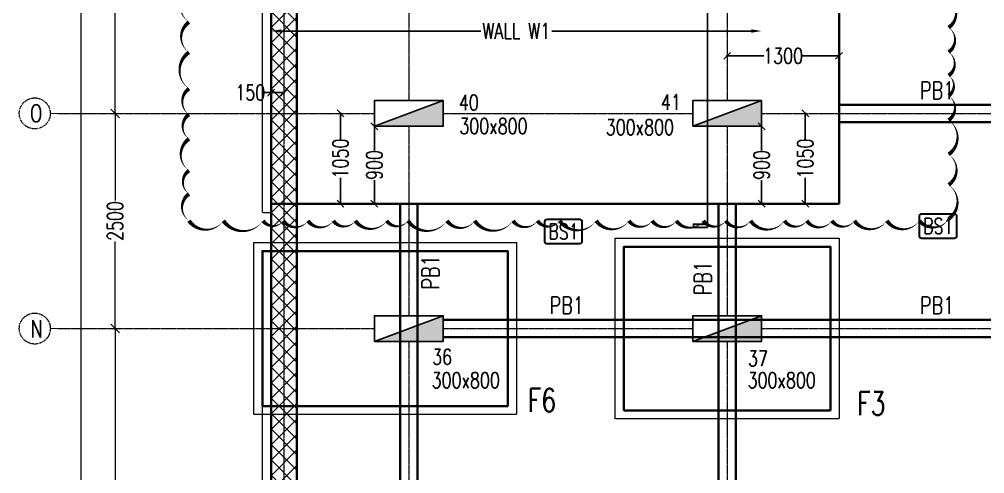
# Model space of a CAD drawing. Header units: millimetres. Extents: x -226110 to 125224, y -84 to 62581.
# Drawn here: x -54835 to -43617, y 39176 to 44455 of the extents above; entities that cross this region are included whole.
import ezdxf
from ezdxf.enums import TextEntityAlignment as Align

# ---------------------------------------------------------------- set-up
doc = ezdxf.new("R2010")
doc.units = ezdxf.units.MM
doc.set_wipeout_variables(frame=1)
for name, pattern in [('CENTER', [2, 1.25, -0.25, 0.25, -0.25]), ('CENTER2', [28.575, 19.05, -3.175, 3.175, -3.175]), ('DASHED2', [9.525, 6.35, -3.175]), ('DOT2', [0.125, 0, -0.125]), ('HIDDEN', [0.375, 0.25, -0.125]), ('HIDDEN2', [4.7625, 3.175, -1.5875])]:
    doc.linetypes.add(name, pattern=pattern)
for name, color, linetype, lineweight in [('Geo Col Size', 36, 'Continuous', 30), ('Geo GF11.12.23$0$Geo Col Hatch', 66, 'Continuous', 5), ('Geo GF11.12.23$0$Geo Column', 10, 'Continuous', 25), ('Geo-Beam 3', 9, 'HIDDEN2', 40), ('Geo-COLUMN-NO', 3, 'Continuous', 30), ('Geo-COLUMNS', 10, 'Continuous', 30), ('Geo-Dim  Sec & Plan', 250, 'Continuous', 25), ('Geo-DIM-GRID', 144, 'CENTER2', 13), ('Geo-Footing', 22, 'Continuous', 40), ('Geo-Footing inner L', 48, 'Continuous', 20), ('Geo-Footing Name', 7, 'Continuous', 30), ('Geo-Footing Pcc L', 251, 'HIDDEN', 13), ('Geo-GRID', 250, 'CENTER2', 13), ('Geo-Grid L', 250, 'CENTER', 13), ('Geo-RCC-PATT-RAMP', 8, 'Continuous', 13), ('Geo-Retaining-W-L', 126, 'Continuous', 40), ('Geo-Sec Sml', 7, 'Continuous', 25), ('Geo-TEXT-SLAB', 232, 'Continuous', 30)]:
    doc.layers.add(name, color=color, linetype=linetype, lineweight=lineweight)
doc.styles.add('Geo Txt Narr', font='simplex8.shx')
doc.styles.add('ISCOPEUR', font='isocpeur.ttf')
doc.styles.add('simplex', font='simplex.shx', dxfattribs={"width": 0.75})
doc.dimstyles.new('Geo1-50 Dim 100 GRID', dxfattribs={"dimtxt": 125, "dimasz": 50, "dimexe": 0.11, "dimexo": 0.2, "dimgap": 0.1, "dimtad": 0, "dimdec": 0, "dimdsep": 46, "dimtxsty": 'simplex', "dimblk": 'ARCHTICK', "dimcen": 5, "dimdle": 11, "dimclrd": 8, "dimclre": 251, "dimclrt": 142, "dimadec": 0, "dimazin": 0, "dimtfac": 1, "dimtdec": 0, "dimtmove": 0, "dimatfit": 3, "dimldrblk": 'ARCHTICK', "dimfxl": 1, "dimlwd": 15, "dimlwe": 9, "dimarcsym": 0})
doc.dimstyles.new('Geo1-80 Dim 100', dxfattribs={"dimtxt": 180, "dimasz": 80, "dimexe": 0.11, "dimexo": 0.2, "dimgap": 0.1, "dimtad": 0, "dimdec": 0, "dimdsep": 46, "dimtxsty": 'simplex', "dimblk": 'OBLIQUE', "dimcen": 5, "dimdle": 11, "dimse1": 1, "dimse2": 1, "dimclrd": 226, "dimclre": 252, "dimclrt": 6, "dimadec": 0, "dimazin": 0, "dimtfac": 1, "dimtdec": 0, "dimtmove": 0, "dimatfit": 3, "dimldrblk": 'OBLIQUE', "dimfxl": 1, "dimlwd": -1, "dimlwe": -1, "dimarcsym": 0})

# ---------------------------------------------------------------- blocks, each defined once
blk = doc.blocks.new('*U681')
at = {"layer": 'Geo-Footing'}
blk.add_lwpolyline([(-1700, -900), (-1700, 900), (1150, 900), (1150, -900)], close=True, dxfattribs=at)
at = {"layer": 'Geo-Footing inner L', "linetype": 'DOT2', "ltscale": 2}
blk.add_lwpolyline([(-400, -150), (400, -150), (400, 150), (-400, 150)], close=True, dxfattribs=at)
at = {"layer": 'Geo-Footing Pcc L', "linetype": 'DASHED2', "lineweight": 20, "ltscale": 0.3}
blk.add_lwpolyline([(-1800, -1000), (-1800, 1000), (1250, 1000), (1250, -1000)], close=True, dxfattribs=at)
at = {"layer": 'Geo-Footing Name', "style": 'simplex', "width": 0.75}
blk.add_attdef('F6', (1045, -1485), '', height=270, dxfattribs=at)
blk = doc.blocks.new('_Oblique')
at = {"color": 0, "linetype": 'ByBlock', "lineweight": -2}
blk.add_line((-0.5, -0.5), (0.5, 0.5), dxfattribs=at)
blk = doc.blocks.new('*D456')
at = {"layer": 'Geo-DIM-GRID', "color": 8, "linetype": 'Continuous', "lineweight": 15, "transparency": 16777216}
for p, q in [((-11533, 38671), (-11533, 36048)), ((-11533, 32949), (-11533, 35572))]:
    blk.add_line(p, q, dxfattribs=at)
at = {"layer": 'Geo-DIM-GRID', "color": 251, "lineweight": 9, "transparency": 16777216}
for p, q in [((-11533, 38660), (-11533, 38660)), ((-11533, 32960), (-11533, 32960))]:
    blk.add_line(p, q, dxfattribs=at)
at = {"layer": 'Geo-DIM-GRID', "color": 8, "lineweight": 15, "transparency": 16777216, "xscale": 100, "yscale": 100, "zscale": 100}
for p, rotation in [((-11533, 38660), 90), ((-11533, 32960), 270)]:
    blk.add_blockref('_Oblique', p, dxfattribs=dict(at, rotation=rotation))
at = {"layer": 'Geo-DIM-GRID', "color": 142, "transparency": 16777216, "insert": (-11533, 35810), "char_height": 180, "attachment_point": 5, "rotation": 90, "style": 'simplex'}
blk.add_mtext('5700', dxfattribs=at)
blk = doc.blocks.new('_ArchTick')
at = {"color": 0, "linetype": 'ByBlock', "const_width": 0.15}
blk.add_lwpolyline([(-0.5, -0.5), (0.5, 0.5)], dxfattribs=at)
blk = doc.blocks.new('*D457')
at = {"layer": 'Geo-DIM-GRID', "color": 8, "linetype": 'Continuous', "lineweight": 15, "transparency": 16777216}
for p, q in [((-11533, 32971), (-11533, 31948)), ((-11533, 30449), (-11533, 31472))]:
    blk.add_line(p, q, dxfattribs=at)
at = {"layer": 'Geo-DIM-GRID', "color": 251, "lineweight": 9, "transparency": 16777216}
for p, q in [((-11533, 32960), (-11533, 32960)), ((-11533, 30460), (-11533, 30460))]:
    blk.add_line(p, q, dxfattribs=at)
at = {"layer": 'Geo-DIM-GRID', "color": 8, "lineweight": 15, "transparency": 16777216, "xscale": 100, "yscale": 100, "zscale": 100}
for p, rotation in [((-11533, 32960), 90), ((-11533, 30460), 270)]:
    blk.add_blockref('_Oblique', p, dxfattribs=dict(at, rotation=rotation))
at = {"layer": 'Geo-DIM-GRID', "color": 142, "transparency": 16777216, "insert": (-11533, 31710), "char_height": 180, "attachment_point": 5, "rotation": 90, "style": 'simplex'}
blk.add_mtext('2500', dxfattribs=at)
blk = doc.blocks.new('*D458')
at = {"layer": 'Geo-DIM-GRID', "color": 8, "linetype": 'Continuous', "lineweight": 15, "transparency": 16777216}
for p, q in [((-11533, 30471), (-11533, 27818)), ((-11533, 24689), (-11533, 27342))]:
    blk.add_line(p, q, dxfattribs=at)
at = {"layer": 'Geo-DIM-GRID', "color": 251, "lineweight": 9, "transparency": 16777216}
for p, q in [((-11533, 30460), (-11533, 30460)), ((-11533, 24700), (-11533, 24700))]:
    blk.add_line(p, q, dxfattribs=at)
at = {"layer": 'Geo-DIM-GRID', "color": 8, "lineweight": 15, "transparency": 16777216, "xscale": 100, "yscale": 100, "zscale": 100}
for p, rotation in [((-11533, 30460), 90), ((-11533, 24700), 270)]:
    blk.add_blockref('_Oblique', p, dxfattribs=dict(at, rotation=rotation))
at = {"layer": 'Geo-DIM-GRID', "color": 142, "transparency": 16777216, "insert": (-11533, 27580), "char_height": 180, "attachment_point": 5, "rotation": 90, "style": 'simplex'}
blk.add_mtext('5760', dxfattribs=at)
blk = doc.blocks.new('*D472')
at = {"layer": 'Geo-DIM-GRID', "color": 8, "linetype": 'Continuous', "lineweight": 15, "transparency": 16777216}
for p, q in [((-11931, 49351), (-11931, 23617)), ((-11931, -5661), (-11931, 23012))]:
    blk.add_line(p, q, dxfattribs=at)
at = {"layer": 'Geo-DIM-GRID', "color": 251, "lineweight": 9, "transparency": 16777216}
for p, q in [((-11931, 49340), (-11931, 49340)), ((-11931, -5650), (-11931, -5650))]:
    blk.add_line(p, q, dxfattribs=at)
at = {"layer": 'Geo-DIM-GRID', "color": 8, "lineweight": 15, "transparency": 16777216, "xscale": 100, "yscale": 100, "zscale": 100}
for p, rotation in [((-11931, 49340), 90), ((-11931, -5650), 270)]:
    blk.add_blockref('_Oblique', p, dxfattribs=dict(at, rotation=rotation))
at = {"layer": 'Geo-DIM-GRID', "color": 142, "transparency": 16777216, "insert": (-11931, 23315), "char_height": 180, "attachment_point": 5, "rotation": 90, "style": 'simplex'}
blk.add_mtext('54990', dxfattribs=at)
blk = doc.blocks.new('A$C20a6246b1')
at = {"layer": 'Geo-RCC-PATT-RAMP'}
h = blk.add_hatch(dxfattribs=at)
h.set_pattern_fill('ANSI37', color=256, scale=40)
edge = h.paths.add_edge_path()
edge.add_line((10910, 11850), (10910, 8600))
edge.add_line((10910, 8600), (11110, 8600))
edge.add_line((11110, 8600), (11110, 2000))
edge.add_line((11110, 2000), (12010, 2000))
edge.add_line((12010, 2000), (12010, -800))
edge.add_line((12010, -800), (-2810, -800))
edge.add_line((-2810, -800), (-2810, 45750))
edge.add_line((-2810, 45750), (-1510, 45750))
edge.add_line((-1510, 45750), (-1510, 51340))
edge.add_line((-1510, 51340), (2440, 51340))
edge.add_arc((4877, 51453), 2440, 93.1, 182.6734, ccw=False)
edge.add_line((4745, 53890), (12205, 53890))
edge.add_arc((11922, 48007), 5890, 54.5997, 87.2442, ccw=False)
edge.add_line((15334, 52807), (15912, 52339))
edge.add_arc((11852, 47932), 5992, 10.0715, 47.3451, ccw=False)
edge.add_arc((17260, 48892), 500, 0, 10.0715, ccw=False)
edge.add_line((17760, 48892), (17760, -1001))
edge.add_line((17760, -1001), (18060, -1001))
edge.add_line((18060, -1001), (18060, 48875))
edge.add_arc((17060, 48875), 1000, 0, 10.2606)
edge.add_arc((11852, 47932), 6292, 10.2606, 47.4326)
edge.add_line((16108, 52566), (15516, 53046))
edge.add_arc((11922, 48007), 6190, 54.5106, 87.3118)
edge.add_line((12212, 54190), (4756, 54190))
edge.add_arc((4875, 51454), 2738, 92.485, 176.1141)
edge.add_line((2143, 51640), (-1810, 51640))
edge.add_line((-1810, 51640), (-1810, 46050))
edge.add_line((-1810, 46050), (-3110, 46050))
edge.add_line((-3110, 46050), (-3110, -1100))
edge.add_line((-3110, -1100), (12310, -1100))
edge.add_line((12310, -1100), (12310, 2300))
edge.add_line((12310, 2300), (11410, 2300))
edge.add_line((11410, 2300), (11410, 8900))
edge.add_line((11410, 8900), (11210, 8900))
edge.add_line((11210, 8900), (11210, 11550))
edge.add_line((11210, 11550), (12310, 11550))
edge.add_line((12310, 11550), (12310, 49040))
edge.add_line((12310, 49040), (7390, 49040))
edge.add_line((7390, 49040), (7390, 48740))
edge.add_line((7390, 48740), (12010, 48740))
edge.add_line((12010, 48740), (12010, 11850))
edge.add_line((12010, 11850), (10910, 11850))
at = {"layer": 'Geo-Retaining-W-L'}
for points in [[(-2810, -800), (-2810, 45750), (-1510, 45750), (-1510, 51340), (2440, 51340, -0.412035), (4745, 53890), (12205, 53890, -0.14341), (15334, 52807), (15912, 52339, -0.164086), (17752, 48980, -0.043974), (17760, 48892), (17760, -1001)], [(18060, -1001), (18060, 48875, 0.0448), (18044, 49053, 0.163631), (16108, 52566), (15516, 53046, 0.144108), (12212, 54190), (4756, 54190, 0.382009), (2143, 51640), (-1810, 51640), (-1810, 46050), (-3110, 46050), (-3110, -1100)]]:
    blk.add_lwpolyline(points, format="xyb", dxfattribs=at)
blk = doc.blocks.new('*U512')
at = {"layer": 'Geo-Footing'}
blk.add_lwpolyline([(-1200, -950), (-1200, 950), (1200, 950), (1200, -950)], close=True, dxfattribs=at)
at = {"layer": 'Geo-Footing Pcc L', "linetype": 'DASHED2', "lineweight": 20, "ltscale": 0.3}
blk.add_lwpolyline([(-1300, -1050), (-1300, 1050), (1300, 1050), (1300, -1050)], close=True, dxfattribs=at)
at = {"layer": 'Geo-Footing Name', "style": 'simplex', "width": 0.75}
blk.add_attdef('F3', (1280, -1310), '', height=270, dxfattribs=at)
blk = doc.blocks.new('*U1255')
at = {"layer": 'Geo Col Size', "style": 'simplex', "width": 0.75}
blk.add_attdef('300X800', (278, -469), '', height=180, dxfattribs=at)
blk.add_wipeout([(-400, 150), (400, 150), (400, -150), (-400, -150)]).dxf.layer = 'Geo GF11.12.23$0$Geo Column'
at = {"layer": 'Geo GF11.12.23$0$Geo Col Hatch'}
h = blk.add_hatch(color=256, dxfattribs=at)
h.dxf.hatch_style = 1
h.paths.add_polyline_path([(-400, -150), (400, -150), (400, 150)])
at = {"layer": 'Geo GF11.12.23$0$Geo Column'}
blk.add_line((-400, -150), (400, 150), dxfattribs=at)
blk.add_lwpolyline([(-400, -150), (400, -150), (400, 150), (-400, 150)], close=True, dxfattribs=at)
blk = doc.blocks.new('Geo GF11.12.23')
ref = blk.add_blockref('*U1255', (46433, 40903))
ref.add_attrib('300X800', '300x800', (47021, 40666), dxfattribs={"layer": 'Geo Col Size', "height": 180, "style": 'simplex', "width": 0.75})
ref = blk.add_blockref('*U1255', (50133, 40903))
ref.add_attrib('300X800', '300x800', (48722, 40652), dxfattribs={"layer": 'Geo Col Size', "height": 180, "style": 'simplex', "width": 0.75})
ref = blk.add_blockref('*U1255', (46433, 38403))
ref.add_attrib('300X800', '300x800', (46699, 37712), dxfattribs={"layer": 'Geo Col Size', "height": 180, "style": 'simplex', "width": 0.75})
ref = blk.add_blockref('*U1255', (50133, 38403))
ref.add_attrib('300X800', '300x800', (50370, 37712), dxfattribs={"layer": 'Geo Col Size', "height": 180, "style": 'simplex', "width": 0.75})
at = {"layer": 'Geo-COLUMN-NO', "style": 'simplex', "width": 0.75}
for s, p in [('40', (47015, 40939)), ('41', (49363, 40943)), ('36', (46705, 37984)), ('37', (50375, 37965))]:
    blk.add_text(s, height=180, dxfattribs=at).set_placement(p)
blk = doc.blocks.new('*D1285')
at = {"layer": 'Geo-Dim  Sec & Plan', "color": 226, "linetype": 'Continuous', "transparency": 16777216}
for p, q in [((-46209, 43223), (-46209, 42935)), ((-46209, 42301), (-46209, 42588))]:
    blk.add_line(p, q, dxfattribs=at)
at = {"layer": 'Geo-Dim  Sec & Plan', "color": 226, "transparency": 16777216, "xscale": 80, "yscale": 80, "zscale": 80}
for p, rotation in [((-46209, 43212), 90), ((-46209, 42312), 270)]:
    blk.add_blockref('_Oblique', p, dxfattribs=dict(at, rotation=rotation))
at = {"layer": 'Geo-Dim  Sec & Plan', "color": 6, "transparency": 16777216, "insert": (-46209, 42762), "char_height": 180, "attachment_point": 5, "rotation": 90, "style": 'simplex'}
blk.add_mtext('900', dxfattribs=at)
blk = doc.blocks.new('*D1286')
at = {"layer": 'Geo-Dim  Sec & Plan', "color": 226, "linetype": 'Continuous', "transparency": 16777216}
for p, q in [((-50709, 43223), (-50709, 42935)), ((-50709, 42301), (-50709, 42588))]:
    blk.add_line(p, q, dxfattribs=at)
at = {"layer": 'Geo-Dim  Sec & Plan', "color": 226, "transparency": 16777216, "xscale": 80, "yscale": 80, "zscale": 80}
for p, rotation in [((-50709, 43212), 90), ((-50709, 42312), 270)]:
    blk.add_blockref('_Oblique', p, dxfattribs=dict(at, rotation=rotation))
at = {"layer": 'Geo-Dim  Sec & Plan', "color": 6, "transparency": 16777216, "insert": (-50709, 42762), "char_height": 180, "attachment_point": 5, "rotation": 90, "style": 'simplex'}
blk.add_mtext('900', dxfattribs=at)
blk = doc.blocks.new('*D1287')
at = {"layer": 'Geo-Dim  Sec & Plan', "color": 226, "linetype": 'Continuous', "transparency": 16777216}
for p, q in [((-51789, 44319), (-49470, 44319)), ((-46329, 44319), (-48647, 44319))]:
    blk.add_line(p, q, dxfattribs=at)
at = {"layer": 'Geo-Dim  Sec & Plan', "color": 226, "transparency": 16777216}
for points in [[(-51789, 44339), (-51789, 44299), (-51909, 44319)], [(-46329, 44339), (-46329, 44299), (-46209, 44319)]]:
    blk.add_solid(points, dxfattribs=at)
at = {"layer": 'Geo-Dim  Sec & Plan', "color": 4, "transparency": 16777216, "insert": (-49059, 44319), "char_height": 180, "attachment_point": 5, "style": 'simplex'}
blk.add_mtext('WALL W1', dxfattribs=at)
blk = doc.blocks.new('*D1348')
at = {"layer": 'Geo-Dim  Sec & Plan', "color": 226, "linetype": 'Continuous', "transparency": 16777216}
for p, q in [((-51102, 43373), (-51102, 43062)), ((-51102, 42301), (-51102, 42612))]:
    blk.add_line(p, q, dxfattribs=at)
at = {"layer": 'Geo-Dim  Sec & Plan', "color": 226, "transparency": 16777216, "xscale": 80, "yscale": 80, "zscale": 80}
for p, rotation in [((-51102, 43362), 90), ((-51102, 42312), 270)]:
    blk.add_blockref('_Oblique', p, dxfattribs=dict(at, rotation=rotation))
at = {"layer": 'Geo-Dim  Sec & Plan', "color": 6, "transparency": 16777216, "insert": (-51102, 42837), "char_height": 180, "attachment_point": 5, "rotation": 90, "style": 'simplex'}
blk.add_mtext('1050', dxfattribs=at)
blk = doc.blocks.new('*D1349')
at = {"layer": 'Geo-Dim  Sec & Plan', "color": 226, "linetype": 'Continuous', "transparency": 16777216}
for p, q in [((-51909, 43604), (-51989, 43604)), ((-51748, 43604), (-51909, 43604))]:
    blk.add_line(p, q, dxfattribs=at)
at = {"layer": 'Geo-Dim  Sec & Plan', "color": 226, "transparency": 16777216, "xscale": 80, "yscale": 80, "zscale": 80, "rotation": 180}
blk.add_blockref('_Oblique', (-51909, 43604), dxfattribs=at)
at = {"layer": 'Geo-Dim  Sec & Plan', "color": 226, "transparency": 16777216, "xscale": 80, "yscale": 80, "zscale": 80}
blk.add_blockref('_Oblique', (-51759, 43604), dxfattribs=at)
at = {"layer": 'Geo-Dim  Sec & Plan', "color": 6, "transparency": 16777216, "insert": (-52150, 43604), "char_height": 180, "attachment_point": 5, "style": 'simplex'}
blk.add_mtext('150', dxfattribs=at)
blk = doc.blocks.new('*D1351')
at = {"layer": 'Geo-Dim  Sec & Plan', "color": 226, "linetype": 'Continuous', "transparency": 16777216}
for p, q in [((-45701, 43373), (-45701, 43062)), ((-45701, 42301), (-45701, 42612))]:
    blk.add_line(p, q, dxfattribs=at)
at = {"layer": 'Geo-Dim  Sec & Plan', "color": 226, "transparency": 16777216, "xscale": 80, "yscale": 80, "zscale": 80}
for p, rotation in [((-45701, 43362), 90), ((-45701, 42312), 270)]:
    blk.add_blockref('_Oblique', p, dxfattribs=dict(at, rotation=rotation))
at = {"layer": 'Geo-Dim  Sec & Plan', "color": 6, "transparency": 16777216, "insert": (-45701, 42837), "char_height": 180, "attachment_point": 5, "rotation": 90, "style": 'simplex'}
blk.add_mtext('1050', dxfattribs=at)
blk = doc.blocks.new('*D1352')
at = {"layer": 'Geo-Dim  Sec & Plan', "color": 226, "linetype": 'Continuous', "transparency": 16777216}
for p, q in [((-46620, 44031), (-46184, 44031)), ((-45298, 44031), (-45734, 44031))]:
    blk.add_line(p, q, dxfattribs=at)
at = {"layer": 'Geo-Dim  Sec & Plan', "color": 226, "transparency": 16777216, "xscale": 80, "yscale": 80, "zscale": 80, "rotation": 180}
blk.add_blockref('_Oblique', (-46609, 44031), dxfattribs=at)
at = {"layer": 'Geo-Dim  Sec & Plan', "color": 226, "transparency": 16777216, "xscale": 80, "yscale": 80, "zscale": 80}
blk.add_blockref('_Oblique', (-45309, 44031), dxfattribs=at)
at = {"layer": 'Geo-Dim  Sec & Plan', "color": 6, "transparency": 16777216, "insert": (-45959, 44031), "char_height": 180, "attachment_point": 5, "style": 'simplex'}
blk.add_mtext('1300', dxfattribs=at)
blk = doc.blocks.new('*U745')
at = {"layer": 'Geo-Sec Sml', "ltscale": 0.1}
for points in [[(3.5, 0, 0.414214), (10.5, -7), (10.5, -10.5), (0, 0), (10.5, 10.5), (10.5, 7, 0.414214)], [(5.83, -96.28), (5.83, -95.12), (10.5, -95.12), (10.5, -96.28)]]:
    blk.add_hatch(color=162, dxfattribs=at).paths.add_polyline_path(points)
at = {"color": 8}
blk.add_line((10.5, -7), (10.5, -96.28), dxfattribs=at)
blk.add_lwpolyline([(17.5, 0), (3.5, 0)], dxfattribs=at)
blk.add_circle((10.5, 0), 7, dxfattribs=at)
at = {"layer": 'Geo-Sec Sml'}
blk.add_lwpolyline([(10.5, -7), (10.5, -10.5), (0, 0), (10.5, 10.5), (10.5, 7)], dxfattribs=at)
blk.add_lwpolyline([(10.5, -96.28), (10.5, -95.12), (5.83, -95.12), (5.83, -96.28)], close=True, dxfattribs=at)
at = {"layer": 'Geo-Sec Sml', "lineweight": 18, "ltscale": 0.1, "style": 'ISCOPEUR'}
blk.add_attdef('00', text='', height=3, dxfattribs=at).set_placement((10.5, 3.5), align=Align.MIDDLE)
at = {"layer": 'Geo-Sec Sml', "color": 1, "style": 'Geo Txt Narr'}
blk.add_attdef('00', text='', height=2.5, dxfattribs=at).set_placement((10.5, -2.33), align=Align.MIDDLE)
blk = doc.blocks.new('GRID')
at = {"layer": 'Geo-Grid L', "ltscale": 3}
for p, q in [((-9570, 51726.6), (-9570, -6705.1)), ((-8120, 51726.6), (-8120, -6705.1)), ((-4420, 51726.6), (-4420, -6705.1)), ((-12192.8, 32960.1), (13410.8, 32960.1)), ((-12192.8, 30460.1), (13410.8, 30460.1))]:
    blk.add_line(p, q, dxfattribs=at)
at = {"layer": 'Geo-Grid L', "color": 1, "const_width": 10}
for points in [[(-12285.7, 32960.1), (-12192.8, 32960.1)], [(-12285.7, 30460.1), (-12192.8, 30460.1)]]:
    blk.add_lwpolyline(points, dxfattribs=at)
at = {"layer": 'Geo-Grid L', "color": 2}
for centre in [(-12465.7, 32960.1), (-12465.7, 30460.1)]:
    blk.add_circle(centre, 180, dxfattribs=at).dxf.unprotected_set("ltscale", 0)
at = {"layer": 'Geo-Grid L', "color": 7, "style": 'simplex', "width": 0.75}
for s, p in [('O', (-12520.4, 32861.4)), ('N', (-12515.4, 30357.5))]:
    blk.add_text(s, height=200, dxfattribs=at).set_placement(p)
at = {"layer": 'Geo-DIM-GRID'}
dim = blk.add_linear_dim(base=(-11931.1, -5650), p1=(-11931.1, 49339.8), p2=(-11931.1, -5650), angle=90, dimstyle='Geo1-50 Dim 100 GRID', override={"dimtxt": 180, "dimasz": 100, "dimblk1": 'Oblique', "dimblk2": 'Oblique', "dimsah": 1}, dxfattribs=at)
dim.commit()
dim.dimension.update_dxf_attribs({"geometry": '*D472', "text_midpoint": (-11931.1, 23314.7), "dimtype": 128})
for base, p1, p2, picture, middle in [((-11533.5, 32960.1), (-11533.5, 38660.1), (-11533.5, 32960.1), '*D456', (-11533.5, 35810.1)), ((-11533.5, 30460.1), (-11533.5, 32960.1), (-11533.5, 30460.1), '*D457', (-11533.5, 31710.1)), ((-11533.5, 24700), (-11533.5, 30460.1), (-11533.5, 24700), '*D458', (-11533.5, 27580))]:
    dim = blk.add_linear_dim(base=base, p1=p1, p2=p2, angle=90, dimstyle='Geo1-50 Dim 100 GRID', override={"dimtxt": 180, "dimasz": 100, "dimblk1": 'Oblique', "dimblk2": 'Oblique', "dimsah": 1}, dxfattribs=at)
    dim.commit()
    dim.dimension.update_dxf_attribs({"geometry": picture, "text_midpoint": middle})

msp = doc.modelspace()

# ---------------------------------------------------------------- linework, layer by layer
at = {"layer": 'Geo-Footing Pcc L', "linetype": 'DASHED2', "lineweight": 20, "ltscale": 0.3}
for points in [[(-52008.8, 42211.7), (-51908.8, 42211.7)], [(-52008.8, 36001.7), (-52008.8, 39961.7)]]:
    msp.add_lwpolyline(points, dxfattribs=at)

# ---------------------------------------------------------------- block references
ref = msp.add_blockref('*U681', (-50308.8, 40861.7))
ref.add_attrib('F6', 'F6', (-48925.2, 39893.8), dxfattribs={"layer": 'Geo-Footing Name', "height": 270, "style": 'simplex', "width": 0.75})
ref = msp.add_blockref('*U512', (-46608.8, 40861.7))
ref.add_attrib('F3', 'F3', (-45098.8, 39856.4), dxfattribs={"layer": 'Geo-Footing Name', "height": 270, "style": 'simplex', "width": 0.75})
at = {"layer": 'Geo-GRID'}
msp.add_blockref('GRID', (-42188.8, 10401.7), dxfattribs=at)
at = {"layer": 'Geo-Retaining-W-L'}
msp.add_blockref('A$C20a6246b1', (-48798.3, 5702.2), dxfattribs=at)

# ---------------------------------------------------------------- dimensions: what is measured, and where the dimension line sits
at = {"layer": 'Geo-Dim  Sec & Plan'}
dim = msp.add_linear_dim(base=(-51908.8, 43604.3), p1=(-51758.8, 43604.3), p2=(-51908.8, 43604.3), dimstyle='Geo1-80 Dim 100', dxfattribs=at)
dim.commit()
dim.dimension.update_dxf_attribs({"geometry": '*D1349', "text_midpoint": (-52149.6, 43604.3)})

# ---------------------------------------------------------------- next in the draw order: block references
at = {"layer": 'Geo-COLUMNS'}
msp.add_blockref('Geo GF11.12.23', (-96741.8, 2458.7), dxfattribs=at)

# ---------------------------------------------------------------- next in the draw order: linework, layer by layer
at = {"color": 2}
msp.add_lwpolyline([(-44035.3, 44694.9, 0, 46.7, -0.5205671), (-44035.3, 44359.7, 0, 46.7, -0.5205671), (-44035.3, 44074.7, 0, 46.7, -0.5205671), (-44035.3, 43801.6, 0, 46.7, -0.5205671), (-44035.3, 43568.1, 0, 46.7, -0.5205671), (-44035.3, 43283.6, 0, 46.7, -0.5205671), (-44035.3, 42885.9, 0, 46.7, -0.5205671), (-44035.3, 42531.8, 0, 46.7, -0.5205671), (-44035.3, 42136.3, 0, 46.7, -0.5205671), (-44374.9, 42114.5, 0, 46.7, -0.5205671), (-44753.5, 42114.5, 0, 46.7, -0.5205671), (-45130.8, 42114.5, 0, 46.7, -0.5205671), (-45392.2, 42114.5, 0, 46.7, -0.5205671), (-45684.7, 42114.5, 0, 46.7, -0.5205671), (-45944.4, 42114.5, 0, 46.7, -0.5205671), (-46337.5, 42114.5, 0, 46.7, -0.5205671), (-46626.5, 42114.5, 0, 46.7, -0.5205671), (-46886.4, 42114.5, 0, 46.7, -0.5205671), (-47199.5, 42114.5, 0, 46.7, -0.5205671), (-47480.5, 42114.5, 0, 46.7, -0.5205671), (-47750.8, 42114.5, 0, 46.7, -0.5205671), (-48131.5, 42114.5, 0, 46.7, -0.5205671), (-48555.7, 42114.5, 0, 46.7, -0.5205671), (-48813.6, 42114.5, 0, 46.7, -0.5205671), (-49097.8, 42114.5, 0, 46.7, -0.5205671), (-49543.7, 42114.5, 0, 46.7, -0.5205671), (-49864.5, 42114.5, 0, 46.7, -0.5205671), (-50319, 42114.5, 0, 46.7, -0.5205671), (-50566, 42114.5, 0, 46.7, -0.5205671), (-50929.7, 42114.5, 0, 46.7, -0.5205671), (-51185.5, 42114.5, 0, 46.7, -0.5205671), (-51480.6, 42114.5, 0, 46.7, -0.5205671), (-51766.8, 42114.5, 0, 46.7, -0.5205671), (-52001.8, 42114.5, 0, 46.7, -0.5205671), (-52462.8, 42114.5, 0, 46.7, -0.5205671), (-52862.7, 42114.8, 0, 46.7, -0.5205671), (-52862.7, 42425.3, 0, 46.7, -0.5205671), (-52862.7, 42697.1, 0, 46.7, -0.5205671), (-52862.7, 43065.5, 0, 46.7, -0.5205671), (-52862.7, 43348.9, 0, 46.7, -0.5205671), (-52862.7, 43648.9, 0, 46.7, -0.5205671), (-52862.7, 44071.2, 0, 46.7, -0.5205671), (-52862.7, 44422, 0, 46.7, -0.5205671), (-52862.7, 44815, 0, 46.7, -0.5205671)], format="xyseb", dxfattribs=at)
at = {"layer": 'Geo-Beam 3', "ltscale": 0.5}
for p, q in [((-45308.8, 43461.7), (-38488.8, 43461.7)), ((-45308.8, 43261.7), (-38488.8, 43261.7)), ((-50408.8, 7901.7), (-50408.8, 42311.7)), ((-50208.8, 7901.7), (-50208.8, 42311.7)), ((-46708.8, 7901.7), (-46708.8, 42311.7)), ((-46508.8, 7901.7), (-46508.8, 42311.7)), ((-49908.8, 40961.7), (-38488.8, 40961.7)), ((-49908.8, 40761.7), (-38488.8, 40761.7))]:
    msp.add_line(p, q, dxfattribs=at)
at = {"layer": 'Geo-Footing'}
msp.add_lwpolyline([(-45308.8, 42311.7), (-51908.8, 42311.7), (-51908.8, 52551.7), (-50608.8, 52551.7), (-50608.8, 58141.7), (-45308.8, 58141.7)], dxfattribs=at)
at = {"layer": 'Geo-Footing', "ltscale": 0.5}
msp.add_lwpolyline([(-45308.8, 58141.7), (-45308.8, 42311.7)], dxfattribs=at)
at = {"layer": 'Geo-Footing Pcc L', "linetype": 'DASHED2', "lineweight": 20, "ltscale": 0.3}
msp.add_lwpolyline([(-52008.8, 42211.7), (-52008.8, 42211.7), (-52008.8, 52651.7), (-50708.8, 52651.7), (-50708.8, 58241.7)], dxfattribs=at)
at = {"layer": 'Geo-TEXT-SLAB', "linetype": 'Continuous'}
for points in [[(-44347.7, 42196.2), (-43968, 42196.2, -0.4142136), (-43943, 42171.2), (-43943, 41934.6, -0.4142136), (-43968, 41909.6), (-44347.7, 41909.6, -0.4142136), (-44372.7, 41934.6), (-44372.7, 42171.2, -0.4142136)], [(-48701.9, 42131.6), (-48322.2, 42131.6, -0.4142136), (-48297.2, 42106.6), (-48297.2, 41870.1, -0.4142136), (-48322.2, 41845.1), (-48701.9, 41845.1, -0.4142136), (-48726.9, 41870.1), (-48726.9, 42106.6, -0.4142136)]]:
    msp.add_lwpolyline(points, format="xyb", close=True, dxfattribs=at)

# ---------------------------------------------------------------- next in the draw order: block references
at = {"layer": 'Geo-Sec Sml'}
ref = msp.add_blockref('*U745', (-47205, 45404.9), dxfattribs=dict(at, xscale=35, yscale=35, zscale=35))
ref.add_attrib('00', 'SD03A', dxfattribs={"color": 1, "height": 100, "style": 'Geo Txt Narr', "width": 0.75}).set_placement((-46840.9, 45310.7), align=Align.MIDDLE)
ref.add_attrib('00', '5', dxfattribs={"lineweight": 18, "ltscale": 0.1, "height": 175, "style": 'ISCOPEUR'}).set_placement((-46837.5, 45527.4), align=Align.MIDDLE)

# ---------------------------------------------------------------- next in the draw order: texts
at = {"layer": 'Geo-Beam 3', "ltscale": 0.5, "style": 'simplex', "width": 0.75}
for p in [(-44368.4, 43528.8), (-48672.2, 41032.4), (-44368.4, 41032.4)]:
    msp.add_text('PB1', height=200, dxfattribs=at).set_placement(p)
for p in [(-49957.5, 41314.8), (-46792.3, 41247.7)]:
    msp.add_text('PB1', height=200, rotation=90, dxfattribs=at).set_placement(p)
at = {"layer": 'Geo-TEXT-SLAB', "color": 7, "linetype": 'Continuous', "style": 'simplex', "width": 0.75}
for p in [(-48510.3, 41899.1), (-44156.1, 41963.6)]:
    msp.add_text('BS1', height=180, dxfattribs=at).set_placement(p, align=Align.CENTER)

# ---------------------------------------------------------------- next in the draw order: dimensions: what is measured, and where the dimension line sits
at = {"layer": 'Geo-Dim  Sec & Plan'}
dim = msp.add_linear_dim(base=(-51908.8, 44318.9), p1=(-46208.8, 44551.7), p2=(-51908.8, 44425.2), text='WALL W1', dimstyle='Geo1-80 Dim 100', override={"dimasz": 120, "dimsah": 1, "dimclrt": 4}, dxfattribs=at)
dim.commit()
dim.dimension.update_dxf_attribs({"geometry": '*D1287', "text_midpoint": (-49058.8, 44318.9)})
dim = msp.add_linear_dim(base=(-45308.8, 44031.4), p1=(-46608.8, 44031.4), p2=(-45308.8, 44031.4), dimstyle='Geo1-80 Dim 100', dxfattribs=at)
dim.commit()
dim.dimension.update_dxf_attribs({"geometry": '*D1352', "text_midpoint": (-45958.8, 44031.4)})
for base, p1, p2, picture, middle in [((-51101.7, 42311.7), (-51101.7, 43361.7), (-51101.7, 42311.7), '*D1348', (-51101.7, 42836.7)), ((-45701, 42311.7), (-45701, 43361.7), (-45701, 42311.7), '*D1351', (-45701, 42836.7)), ((-50708.8, 42311.7), (-50708.8, 43211.7), (-50708.8, 42311.7), '*D1286', (-50708.8, 42761.7)), ((-46208.8, 42311.7), (-46208.8, 43211.7), (-46208.8, 42311.7), '*D1285', (-46208.8, 42761.7))]:
    dim = msp.add_linear_dim(base=base, p1=p1, p2=p2, angle=90, dimstyle='Geo1-80 Dim 100', dxfattribs=at)
    dim.commit()
    dim.dimension.update_dxf_attribs({"geometry": picture, "text_midpoint": middle})

doc.saveas('drawing.dxf')
